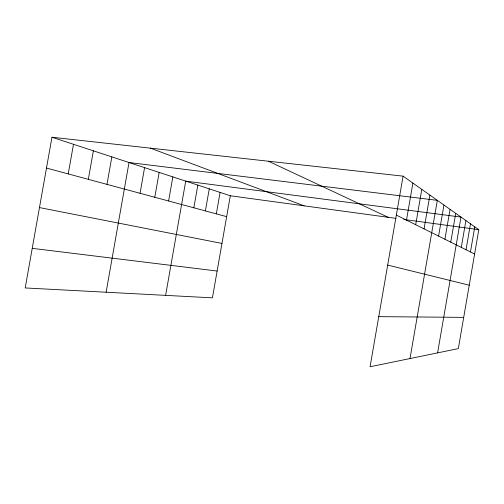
<?xml version="1.0" encoding="UTF-8"?>
<svg xmlns="http://www.w3.org/2000/svg" width="504" height="504" viewBox="0 0 504 504"><rect width="100%" height="100%" fill="white"/><g stroke="black" fill="none" stroke-linecap="round" stroke-linejoin="round"><path stroke-width="0.76" d="M406.482 220.141L412.896 183.078M415.687 224.715L421.798 189.365M424.066 228.879L429.906 195.105M410.004 358.552L437.327 200.346L129.018 162.527L106.117 292.226M438.587 236.099L443.948 205.034M444.906 239.243L450.066 209.355M450.765 242.153L455.729 213.362M437.592 352.882L460.996 217.092L185.711 181.131L165.621 295.369M461.286 247.382L465.904 220.557M466.024 249.732L470.49 223.801M470.452 251.937L474.774 226.832M403.087 176.142L478.8 229.679L458.325 348.617L370.075 366.761L403.087 176.142L51.962 137.239L25.2 287.948L212.43 297.845L230.322 195.766L51.962 137.239M140.062 193.29L144.585 167.63M154.785 197.259L159.163 172.418M168.607 200.989L172.841 176.904M193.845 207.799L197.833 185.107M205.399 210.911L209.267 188.861M216.323 213.86L220.084 192.408M68.223 173.918L73.477 144.295M88.332 179.336L93.379 150.828M106.987 184.369L111.844 156.889M378.756 316.651L463.705 317.369M32.231 248.346L217.129 271.032M230.322 195.766L395.999 218.377M403.767 219.435L478.8 229.679M39.469 207.579L221.968 243.426M387.683 265.085L469.243 285.201M46.488 168.053L226.661 216.651M150.438 148.144L304.177 205.846M268.393 161.217L388.231 217.319M396.339 215.101L474.611 254.003"/></g></svg>
